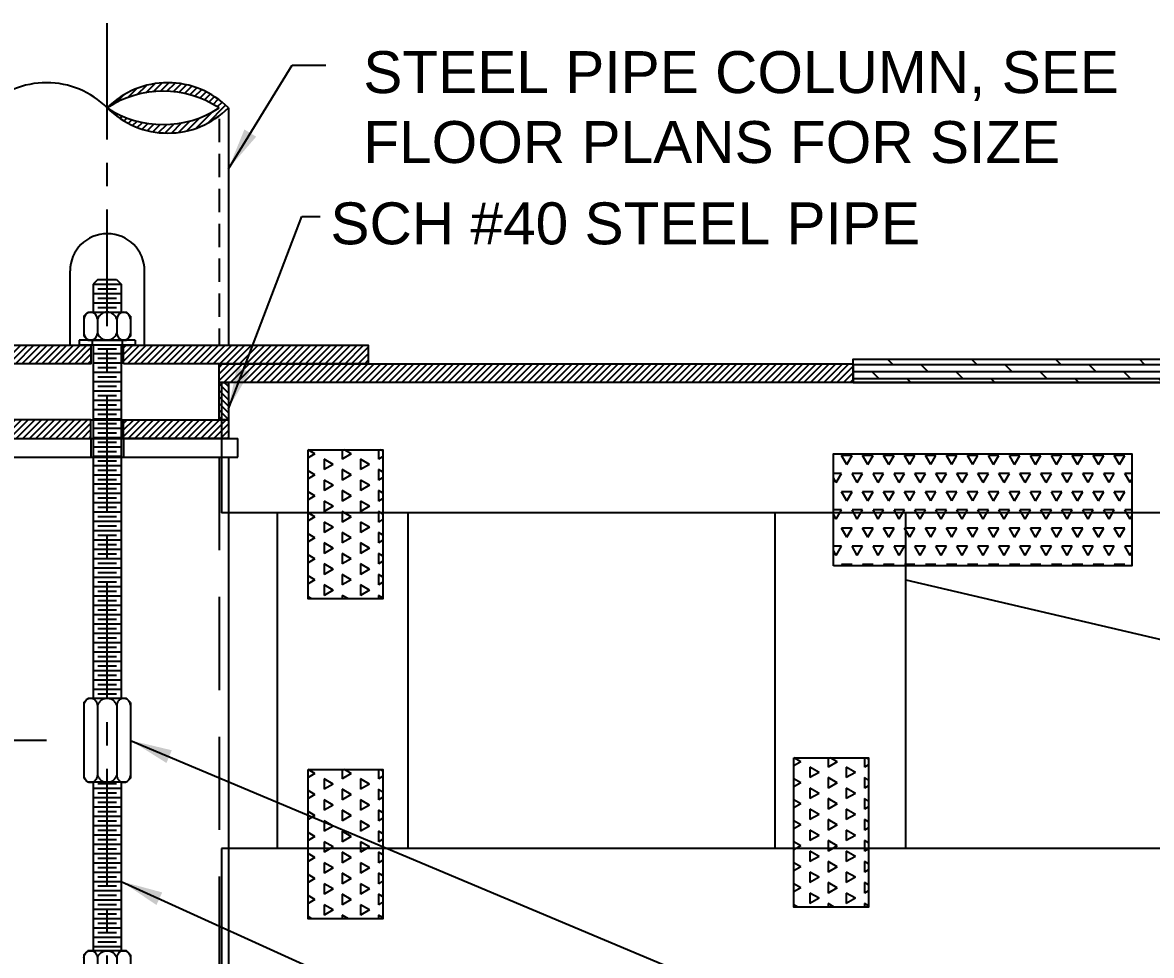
# Model space of a CAD drawing. Header units: inches. Extents: x -1316 to 22433, y -200 to 8737.
# Drawn here: x 1903.42 to 1933.68, y 713.9 to 738.92 of the extents above; entities that cross this region are included whole.
import ezdxf

# ---------------------------------------------------------------- set-up
doc = ezdxf.new("R2010")
doc.units = ezdxf.units.IN
doc.header["$LTSCALE"] = 10
doc.header["$MEASUREMENT"] = 0
doc.header["$PDMODE"] = 34
doc.header["$PDSIZE"] = 18
for name, pattern in [('BENCHMARK DETAIL W FLOOR ADPTR-BWT$0$HIDDEN', [0.375, 0.25, -0.125]), ('CENTER', [2, 1.25, -0.25, 0.25, -0.25]), ('HIDDEN', [0.375, 0.25, -0.125])]:
    doc.linetypes.add(name, pattern=pattern)
doc.layers.get('0').update_dxf_attribs({"linetype": 'CONTINUOUS'})
doc.layers.get('DefPoints').update_dxf_attribs({"linetype": 'CONTINUOUS'})
for name, color, linetype in [('A-', 1, 'CONTINUOUS'), ('S-DIMS', 4, 'CONTINUOUS'), ('S-FLOR', 7, 'CONTINUOUS'), ('S-HATCH', 5, 'CONTINUOUS'), ('S-HDWR', 104, 'CONTINUOUS'), ('S-PLATE', 190, 'CONTINUOUS'), ('S-TXT', 222, 'CONTINUOUS')]:
    doc.layers.add(name, color=color, linetype=linetype)
doc.styles.add('style1', font='arial.ttf')
doc.dimstyles.new('1', dxfattribs={"dimtxt": 1.125, "dimasz": 1.125, "dimexe": 0.18, "dimexo": 1, "dimgap": 1, "dimtad": 0, "dimtih": 1, "dimtoh": 1, "dimdec": 4, "dimrnd": 1, "dimzin": 0, "dimdsep": 46, "dimlunit": 4, "dimtxsty": 'style1', "dimcen": 0.09, "dimadec": 0, "dimazin": 0, "dimtfac": 1, "dimtdec": 4, "dimtix": 1, "dimtofl": 0, "dimtmove": 2, "dimatfit": 3, "dimfxl": 1, "dimtolj": 1, "dimtzin": 0, "dimarcsym": 0})
pattern_1 = [(45, (943.68089, -149.69595), (-0.088388348, 0.088388348), [])]
pattern_2 = [(45, (942.76299, -123.29108), (-0.088388348, 0.088388348), [])]

# ---------------------------------------------------------------- blocks, each defined once
blk = doc.blocks.new('BENCHMARK DETAIL W FLOOR ADPTR-BWT$0$3-4WASSV')
for p, q in [((-0.75, 0.134), (0.75, 0.134)), ((-0.75, 0.134), (-0.75, 0)), ((-0.75, 0), (0.75, 0)), ((-0.406, 0.134), (-0.406, 0)), ((0.406, 0.134), (0.406, 0)), ((0.75, 0.134), (0.75, 0))]:
    blk.add_line(p, q)
blk = doc.blocks.new('*D681')
at = {"layer": 'DefPoints', "color": 0, "transparency": 16777216}
for p in [(-3.816, 6.526), (-0.625, 6.526), (-0.375, -0.5)]:
    blk.add_point(p, dxfattribs=at)
at = {"layer": 'S-DIMS', "color": 0, "lineweight": -2, "transparency": 16777216}
for p, q in [((-1.625, 6.526), (-3.996, 6.526)), ((-3.816, 0.625), (-3.816, 5.401)), ((-1.375, -0.5), (-3.996, -0.5))]:
    blk.add_line(p, q, dxfattribs=at)
at = {"layer": 'S-DIMS', "color": 0, "transparency": 16777216}
for points in [[(-4.003, 5.401), (-3.628, 5.401), (-3.816, 6.526)], [(-4.003, 0.625), (-3.628, 0.625), (-3.816, -0.5)]]:
    blk.add_solid(points, dxfattribs=at)
blk = doc.blocks.new('BENCHMARK DETAIL W FLOOR ADPTR-BWT$0$3-4NUTSV')
for p, q in [((-0.625, 0.643), (-0.518, 0.75)), ((-0.625, 0.643), (-0.625, 0.107)), ((-0.518, 0.75), (0.518, 0.75)), ((0.625, 0.643), (0.518, 0.75)), ((0.625, 0.643), (0.625, 0.107)), ((-0.259, 0.567), (-0.259, 0.183)), ((0.259, 0.567), (0.259, 0.183)), ((-0.625, 0.107), (-0.518, 0)), ((-0.518, 0), (0.518, 0)), ((0.625, 0.107), (0.518, 0))]:
    blk.add_line(p, q)
for centre, radius, start, end in [((-0.442, 0.567), 0.183, 0, 180), ((0, 0.475), 0.275, 19.4712, 160.5288), ((0.442, 0.567), 0.183, 0, 180), ((-0.442, 0.183), 0.183, 180, 0), ((0, 0.275), 0.275, 199.4712, 340.5288), ((0.442, 0.183), 0.183, 180, 0)]:
    blk.add_arc(centre, radius, start, end)
blk = doc.blocks.new('BOX')
blk.add_lwpolyline([(0, 0), (1, 0), (1, 1), (0, 1)], close=True)
blk = doc.blocks.new('*X509')
at = {"color": 0}
for p, q in [((586.528, -102.391), (586.421, -102.206)), ((586.528, -102.391), (586.634, -102.206)), ((587.09, -102.391), (586.983, -102.206)), ((587.09, -102.391), (587.197, -102.206)), ((587.653, -102.391), (587.546, -102.206)), ((587.653, -102.391), (587.759, -102.206)), ((588.215, -102.391), (588.108, -102.206)), ((588.215, -102.391), (588.322, -102.206)), ((588.778, -102.391), (588.671, -102.206)), ((588.778, -102.391), (588.884, -102.206)), ((589.34, -102.391), (589.233, -102.206)), ((589.34, -102.391), (589.447, -102.206)), ((589.903, -102.391), (589.796, -102.206)), ((589.903, -102.391), (590.009, -102.206)), ((590.419, -102.312), (590.358, -102.206)), ((586.809, -102.879), (586.668, -102.635)), ((586.668, -102.635), (586.949, -102.635)), ((586.809, -102.879), (586.949, -102.635)), ((587.371, -102.879), (587.231, -102.635)), ((587.231, -102.635), (587.512, -102.635)), ((587.371, -102.879), (587.512, -102.635)), ((587.934, -102.879), (587.793, -102.635)), ((587.793, -102.635), (588.074, -102.635)), ((587.934, -102.879), (588.074, -102.635)), ((588.496, -102.879), (588.356, -102.635)), ((588.356, -102.635), (588.637, -102.635)), ((588.496, -102.879), (588.637, -102.635)), ((589.059, -102.879), (588.918, -102.635)), ((588.918, -102.635), (589.199, -102.635)), ((589.059, -102.879), (589.199, -102.635)), ((589.621, -102.879), (589.481, -102.635)), ((589.481, -102.635), (589.762, -102.635)), ((589.621, -102.879), (589.762, -102.635)), ((590.184, -102.879), (590.043, -102.635)), ((590.043, -102.635), (590.324, -102.635)), ((590.184, -102.879), (590.324, -102.635)), ((586.419, -103.122), (586.668, -103.122)), ((586.528, -103.366), (586.419, -103.178)), ((586.528, -103.366), (586.668, -103.122)), ((587.09, -103.366), (586.949, -103.122)), ((586.949, -103.122), (587.231, -103.122)), ((587.09, -103.366), (587.231, -103.122)), ((587.653, -103.366), (587.512, -103.122)), ((587.512, -103.122), (587.793, -103.122)), ((587.653, -103.366), (587.793, -103.122)), ((588.215, -103.366), (588.074, -103.122)), ((588.074, -103.122), (588.356, -103.122)), ((588.215, -103.366), (588.356, -103.122)), ((588.778, -103.366), (588.637, -103.122)), ((588.637, -103.122), (588.918, -103.122)), ((588.778, -103.366), (588.918, -103.122)), ((589.34, -103.366), (589.199, -103.122)), ((589.199, -103.122), (589.481, -103.122)), ((589.34, -103.366), (589.481, -103.122)), ((589.903, -103.366), (589.762, -103.122)), ((589.762, -103.122), (590.043, -103.122)), ((589.903, -103.366), (590.043, -103.122)), ((590.419, -103.287), (590.324, -103.122)), ((590.324, -103.122), (590.419, -103.122)), ((586.809, -103.853), (586.668, -103.609)), ((586.668, -103.609), (586.949, -103.609)), ((586.809, -103.853), (586.949, -103.609)), ((587.371, -103.853), (587.231, -103.609)), ((587.231, -103.609), (587.512, -103.609)), ((587.371, -103.853), (587.512, -103.609)), ((587.934, -103.853), (587.793, -103.609)), ((587.793, -103.609), (588.074, -103.609)), ((587.934, -103.853), (588.074, -103.609)), ((588.496, -103.853), (588.356, -103.609)), ((588.356, -103.609), (588.637, -103.609)), ((588.496, -103.853), (588.637, -103.609)), ((589.059, -103.853), (588.918, -103.609)), ((588.918, -103.609), (589.199, -103.609)), ((589.059, -103.853), (589.199, -103.609)), ((589.621, -103.853), (589.481, -103.609)), ((589.481, -103.609), (589.762, -103.609)), ((589.621, -103.853), (589.762, -103.609)), ((590.184, -103.853), (590.043, -103.609)), ((590.043, -103.609), (590.324, -103.609)), ((590.184, -103.853), (590.324, -103.609)), ((586.419, -104.096), (586.668, -104.096)), ((586.605, -104.206), (586.668, -104.096)), ((587.013, -104.206), (586.949, -104.096)), ((586.949, -104.096), (587.231, -104.096)), ((587.167, -104.206), (587.231, -104.096)), ((587.575, -104.206), (587.512, -104.096)), ((587.512, -104.096), (587.793, -104.096)), ((587.73, -104.206), (587.793, -104.096)), ((588.138, -104.206), (588.074, -104.096)), ((588.074, -104.096), (588.356, -104.096)), ((588.292, -104.206), (588.356, -104.096)), ((588.7, -104.206), (588.637, -104.096)), ((588.637, -104.096), (588.918, -104.096)), ((588.855, -104.206), (588.918, -104.096)), ((589.263, -104.206), (589.199, -104.096)), ((589.199, -104.096), (589.481, -104.096)), ((589.417, -104.206), (589.481, -104.096)), ((589.825, -104.206), (589.762, -104.096)), ((589.762, -104.096), (590.043, -104.096)), ((589.98, -104.206), (590.043, -104.096)), ((590.388, -104.206), (590.324, -104.096)), ((590.324, -104.096), (590.419, -104.096)), ((586.45, -104.206), (586.419, -104.153))]:
    blk.add_line(p, q, dxfattribs=at)
blk = doc.blocks.new('*X510')
at = {"color": 0}
for p, q in [((579.778, -101.417), (579.637, -101.174)), ((579.637, -101.174), (579.918, -101.174)), ((579.778, -101.417), (579.918, -101.174)), ((580.34, -101.417), (580.199, -101.174)), ((580.199, -101.174), (580.481, -101.174)), ((580.34, -101.417), (580.481, -101.174)), ((580.903, -101.417), (580.762, -101.174)), ((580.762, -101.174), (581.043, -101.174)), ((580.903, -101.417), (581.043, -101.174)), ((581.465, -101.417), (581.324, -101.174)), ((581.324, -101.174), (581.606, -101.174)), ((581.465, -101.417), (581.606, -101.174)), ((582.028, -101.417), (581.887, -101.174)), ((581.887, -101.174), (582.168, -101.174)), ((582.028, -101.417), (582.168, -101.174)), ((582.59, -101.417), (582.449, -101.174)), ((582.449, -101.174), (582.731, -101.174)), ((582.59, -101.417), (582.731, -101.174)), ((583.153, -101.417), (583.012, -101.174)), ((583.012, -101.174), (583.293, -101.174)), ((583.153, -101.417), (583.293, -101.174)), ((583.715, -101.417), (583.574, -101.174)), ((583.574, -101.174), (583.856, -101.174)), ((583.715, -101.417), (583.856, -101.174)), ((584.278, -101.417), (584.137, -101.174)), ((584.137, -101.174), (584.418, -101.174)), ((584.278, -101.417), (584.418, -101.174)), ((584.84, -101.417), (584.699, -101.174)), ((584.699, -101.174), (584.981, -101.174)), ((584.84, -101.417), (584.981, -101.174)), ((585.403, -101.417), (585.262, -101.174)), ((585.262, -101.174), (585.543, -101.174)), ((585.403, -101.417), (585.543, -101.174)), ((585.965, -101.417), (585.824, -101.174)), ((585.824, -101.174), (586.106, -101.174)), ((585.965, -101.417), (586.106, -101.174)), ((586.528, -101.417), (586.387, -101.174)), ((586.387, -101.174), (586.668, -101.174)), ((586.528, -101.417), (586.668, -101.174)), ((587.09, -101.417), (586.949, -101.174)), ((586.949, -101.174), (587.231, -101.174)), ((587.09, -101.417), (587.231, -101.174)), ((579.445, -101.661), (579.637, -101.661)), ((579.496, -101.904), (579.637, -101.661)), ((580.059, -101.904), (579.918, -101.661)), ((579.918, -101.661), (580.199, -101.661)), ((580.059, -101.904), (580.199, -101.661)), ((580.621, -101.904), (580.481, -101.661)), ((580.481, -101.661), (580.762, -101.661)), ((580.621, -101.904), (580.762, -101.661)), ((581.184, -101.904), (581.043, -101.661)), ((581.043, -101.661), (581.324, -101.661)), ((581.184, -101.904), (581.324, -101.661)), ((581.746, -101.904), (581.606, -101.661)), ((581.606, -101.661), (581.887, -101.661)), ((581.746, -101.904), (581.887, -101.661)), ((582.309, -101.904), (582.168, -101.661)), ((582.168, -101.661), (582.449, -101.661)), ((582.309, -101.904), (582.449, -101.661)), ((582.871, -101.904), (582.731, -101.661)), ((582.731, -101.661), (583.012, -101.661)), ((582.871, -101.904), (583.012, -101.661)), ((583.434, -101.904), (583.293, -101.661)), ((583.293, -101.661), (583.574, -101.661)), ((583.434, -101.904), (583.574, -101.661)), ((583.996, -101.904), (583.856, -101.661)), ((583.856, -101.661), (584.137, -101.661)), ((583.996, -101.904), (584.137, -101.661)), ((584.559, -101.904), (584.418, -101.661)), ((584.418, -101.661), (584.699, -101.661)), ((584.559, -101.904), (584.699, -101.661)), ((585.121, -101.904), (584.981, -101.661)), ((584.981, -101.661), (585.262, -101.661)), ((585.121, -101.904), (585.262, -101.661)), ((585.684, -101.904), (585.543, -101.661)), ((585.543, -101.661), (585.824, -101.661)), ((585.684, -101.904), (585.824, -101.661)), ((586.246, -101.904), (586.106, -101.661)), ((586.106, -101.661), (586.387, -101.661)), ((586.246, -101.904), (586.387, -101.661)), ((586.809, -101.904), (586.668, -101.661)), ((586.668, -101.661), (586.949, -101.661)), ((586.809, -101.904), (586.949, -101.661)), ((587.371, -101.904), (587.231, -101.661)), ((587.231, -101.661), (587.445, -101.661)), ((579.496, -101.904), (579.445, -101.816)), ((587.371, -101.904), (587.445, -101.776)), ((579.778, -102.391), (579.637, -102.148)), ((579.637, -102.148), (579.918, -102.148)), ((579.778, -102.391), (579.918, -102.148)), ((580.34, -102.391), (580.199, -102.148)), ((580.199, -102.148), (580.481, -102.148)), ((580.34, -102.391), (580.481, -102.148)), ((580.903, -102.391), (580.762, -102.148)), ((580.762, -102.148), (581.043, -102.148)), ((580.903, -102.391), (581.043, -102.148)), ((581.465, -102.391), (581.324, -102.148)), ((581.324, -102.148), (581.606, -102.148)), ((581.465, -102.391), (581.606, -102.148)), ((582.028, -102.391), (581.887, -102.148)), ((581.887, -102.148), (582.168, -102.148)), ((582.028, -102.391), (582.168, -102.148)), ((582.59, -102.391), (582.449, -102.148)), ((582.449, -102.148), (582.731, -102.148)), ((582.59, -102.391), (582.731, -102.148)), ((583.153, -102.391), (583.012, -102.148)), ((583.012, -102.148), (583.293, -102.148)), ((583.153, -102.391), (583.293, -102.148)), ((583.715, -102.391), (583.574, -102.148)), ((583.574, -102.148), (583.856, -102.148)), ((583.715, -102.391), (583.856, -102.148)), ((584.278, -102.391), (584.137, -102.148)), ((584.137, -102.148), (584.418, -102.148)), ((584.278, -102.391), (584.418, -102.148)), ((584.84, -102.391), (584.699, -102.148)), ((584.699, -102.148), (584.981, -102.148)), ((584.84, -102.391), (584.981, -102.148)), ((585.403, -102.391), (585.262, -102.148)), ((585.262, -102.148), (585.543, -102.148)), ((585.403, -102.391), (585.543, -102.148)), ((585.965, -102.391), (585.824, -102.148)), ((585.824, -102.148), (586.106, -102.148)), ((585.965, -102.391), (586.106, -102.148)), ((586.528, -102.391), (586.387, -102.148)), ((586.387, -102.148), (586.668, -102.148)), ((586.528, -102.391), (586.668, -102.148)), ((587.09, -102.391), (586.949, -102.148)), ((586.949, -102.148), (587.231, -102.148)), ((587.09, -102.391), (587.231, -102.148)), ((579.445, -102.635), (579.637, -102.635)), ((579.496, -102.879), (579.445, -102.791)), ((579.496, -102.879), (579.637, -102.635)), ((580.059, -102.879), (579.918, -102.635)), ((579.918, -102.635), (580.199, -102.635)), ((580.059, -102.879), (580.199, -102.635)), ((580.621, -102.879), (580.481, -102.635)), ((580.481, -102.635), (580.762, -102.635)), ((580.621, -102.879), (580.762, -102.635)), ((581.184, -102.879), (581.043, -102.635)), ((581.043, -102.635), (581.324, -102.635)), ((581.184, -102.879), (581.324, -102.635)), ((581.746, -102.879), (581.606, -102.635)), ((581.606, -102.635), (581.887, -102.635)), ((581.746, -102.879), (581.887, -102.635)), ((582.309, -102.879), (582.168, -102.635)), ((582.168, -102.635), (582.449, -102.635)), ((582.309, -102.879), (582.449, -102.635)), ((582.871, -102.879), (582.731, -102.635)), ((582.731, -102.635), (583.012, -102.635)), ((582.871, -102.879), (583.012, -102.635)), ((583.434, -102.879), (583.293, -102.635)), ((583.293, -102.635), (583.574, -102.635)), ((583.434, -102.879), (583.574, -102.635)), ((583.996, -102.879), (583.856, -102.635)), ((583.856, -102.635), (584.137, -102.635)), ((583.996, -102.879), (584.137, -102.635)), ((584.559, -102.879), (584.418, -102.635)), ((584.418, -102.635), (584.699, -102.635)), ((584.559, -102.879), (584.699, -102.635)), ((585.121, -102.879), (584.981, -102.635)), ((584.981, -102.635), (585.262, -102.635)), ((585.121, -102.879), (585.262, -102.635)), ((585.684, -102.879), (585.543, -102.635)), ((585.543, -102.635), (585.824, -102.635)), ((585.684, -102.879), (585.824, -102.635)), ((586.246, -102.879), (586.106, -102.635)), ((586.106, -102.635), (586.387, -102.635)), ((586.246, -102.879), (586.387, -102.635)), ((586.809, -102.879), (586.668, -102.635)), ((586.668, -102.635), (586.949, -102.635)), ((586.809, -102.879), (586.949, -102.635)), ((587.371, -102.879), (587.231, -102.635)), ((587.231, -102.635), (587.445, -102.635)), ((587.371, -102.879), (587.445, -102.75)), ((579.778, -103.366), (579.637, -103.122)), ((579.637, -103.122), (579.918, -103.122)), ((579.778, -103.366), (579.918, -103.122)), ((580.34, -103.366), (580.199, -103.122)), ((580.199, -103.122), (580.481, -103.122)), ((580.34, -103.366), (580.481, -103.122)), ((580.903, -103.366), (580.762, -103.122)), ((580.762, -103.122), (581.043, -103.122)), ((580.903, -103.366), (581.043, -103.122)), ((581.465, -103.366), (581.324, -103.122)), ((581.324, -103.122), (581.606, -103.122)), ((581.465, -103.366), (581.606, -103.122)), ((582.028, -103.366), (581.887, -103.122)), ((581.887, -103.122), (582.168, -103.122)), ((582.028, -103.366), (582.168, -103.122)), ((582.59, -103.366), (582.449, -103.122)), ((582.449, -103.122), (582.731, -103.122)), ((582.59, -103.366), (582.731, -103.122)), ((583.153, -103.366), (583.012, -103.122)), ((583.012, -103.122), (583.293, -103.122)), ((583.153, -103.366), (583.293, -103.122)), ((583.715, -103.366), (583.574, -103.122)), ((583.574, -103.122), (583.856, -103.122)), ((583.715, -103.366), (583.856, -103.122)), ((584.278, -103.366), (584.137, -103.122)), ((584.137, -103.122), (584.418, -103.122)), ((584.278, -103.366), (584.418, -103.122)), ((584.84, -103.366), (584.699, -103.122)), ((584.699, -103.122), (584.981, -103.122)), ((584.84, -103.366), (584.981, -103.122)), ((585.403, -103.366), (585.262, -103.122)), ((585.262, -103.122), (585.543, -103.122)), ((585.403, -103.366), (585.543, -103.122)), ((585.965, -103.366), (585.824, -103.122)), ((585.824, -103.122), (586.106, -103.122)), ((585.965, -103.366), (586.106, -103.122)), ((586.528, -103.366), (586.387, -103.122)), ((586.387, -103.122), (586.668, -103.122)), ((586.528, -103.366), (586.668, -103.122)), ((587.09, -103.366), (586.949, -103.122)), ((586.949, -103.122), (587.231, -103.122)), ((587.09, -103.366), (587.231, -103.122)), ((579.445, -103.609), (579.637, -103.609)), ((579.496, -103.853), (579.445, -103.765)), ((579.496, -103.853), (579.637, -103.609)), ((580.059, -103.853), (579.918, -103.609)), ((579.918, -103.609), (580.199, -103.609)), ((580.059, -103.853), (580.199, -103.609)), ((580.621, -103.853), (580.481, -103.609)), ((580.481, -103.609), (580.762, -103.609)), ((580.621, -103.853), (580.762, -103.609)), ((581.184, -103.853), (581.043, -103.609)), ((581.043, -103.609), (581.324, -103.609)), ((581.184, -103.853), (581.324, -103.609)), ((581.746, -103.853), (581.606, -103.609)), ((581.606, -103.609), (581.887, -103.609)), ((581.746, -103.853), (581.887, -103.609)), ((582.309, -103.853), (582.168, -103.609)), ((582.168, -103.609), (582.449, -103.609)), ((582.309, -103.853), (582.449, -103.609)), ((582.871, -103.853), (582.731, -103.609)), ((582.731, -103.609), (583.012, -103.609)), ((582.871, -103.853), (583.012, -103.609)), ((583.434, -103.853), (583.293, -103.609)), ((583.293, -103.609), (583.574, -103.609)), ((583.434, -103.853), (583.574, -103.609)), ((583.996, -103.853), (583.856, -103.609)), ((583.856, -103.609), (584.137, -103.609)), ((583.996, -103.853), (584.137, -103.609)), ((584.559, -103.853), (584.418, -103.609)), ((584.418, -103.609), (584.699, -103.609)), ((584.559, -103.853), (584.699, -103.609)), ((585.121, -103.853), (584.981, -103.609)), ((584.981, -103.609), (585.262, -103.609)), ((585.121, -103.853), (585.262, -103.609)), ((585.684, -103.853), (585.543, -103.609)), ((585.543, -103.609), (585.824, -103.609)), ((585.684, -103.853), (585.824, -103.609)), ((586.246, -103.853), (586.106, -103.609)), ((586.106, -103.609), (586.387, -103.609)), ((586.246, -103.853), (586.387, -103.609)), ((586.809, -103.853), (586.668, -103.609)), ((586.668, -103.609), (586.949, -103.609)), ((586.809, -103.853), (586.949, -103.609)), ((587.371, -103.853), (587.231, -103.609)), ((587.231, -103.609), (587.445, -103.609)), ((587.371, -103.853), (587.445, -103.724)), ((579.659, -104.135), (579.637, -104.096)), ((579.637, -104.096), (579.918, -104.096)), ((579.896, -104.135), (579.918, -104.096)), ((580.222, -104.135), (580.199, -104.096)), ((580.199, -104.096), (580.481, -104.096)), ((580.458, -104.135), (580.481, -104.096)), ((580.784, -104.135), (580.762, -104.096)), ((580.762, -104.096), (581.043, -104.096)), ((581.021, -104.135), (581.043, -104.096)), ((581.347, -104.135), (581.324, -104.096)), ((581.324, -104.096), (581.606, -104.096)), ((581.583, -104.135), (581.606, -104.096)), ((581.909, -104.135), (581.887, -104.096)), ((581.887, -104.096), (582.168, -104.096)), ((582.146, -104.135), (582.168, -104.096)), ((582.472, -104.135), (582.449, -104.096)), ((582.449, -104.096), (582.731, -104.096)), ((582.708, -104.135), (582.731, -104.096)), ((583.034, -104.135), (583.012, -104.096)), ((583.012, -104.096), (583.293, -104.096)), ((583.271, -104.135), (583.293, -104.096)), ((583.597, -104.135), (583.574, -104.096)), ((583.574, -104.096), (583.856, -104.096)), ((583.833, -104.135), (583.856, -104.096)), ((584.159, -104.135), (584.137, -104.096)), ((584.137, -104.096), (584.418, -104.096)), ((584.396, -104.135), (584.418, -104.096)), ((584.722, -104.135), (584.699, -104.096)), ((584.699, -104.096), (584.981, -104.096)), ((584.958, -104.135), (584.981, -104.096)), ((585.284, -104.135), (585.262, -104.096)), ((585.262, -104.096), (585.543, -104.096)), ((585.521, -104.135), (585.543, -104.096)), ((585.847, -104.135), (585.824, -104.096)), ((585.824, -104.096), (586.106, -104.096)), ((586.083, -104.135), (586.106, -104.096)), ((586.409, -104.135), (586.387, -104.096)), ((586.387, -104.096), (586.668, -104.096)), ((586.646, -104.135), (586.668, -104.096)), ((586.972, -104.135), (586.949, -104.096)), ((586.949, -104.096), (587.231, -104.096)), ((587.208, -104.135), (587.231, -104.096))]:
    blk.add_line(p, q, dxfattribs=at)
blk = doc.blocks.new('FLOOR')
at = {"layer": 'S-FLOR'}
for p, q in [((36.7, 0), (6.125, 0)), ((6.125, 0), (6.125, -3.5)), ((37.457, -3.5), (6.125, -3.5)), ((7.625, -3.5), (7.625, -12.5)), ((11.125, -3.5), (11.125, -12.5)), ((20.974, -12.5), (20.974, -3.5)), ((24.474, -12.5), (24.474, -3.5)), ((24.474, -5.297), (34.247, -7.58)), ((33.132, -12.5), (6.125, -12.5)), ((6.125, -12.5), (6.125, -16))]:
    blk.add_line(p, q, dxfattribs=at)
at = {"layer": 'S-HATCH', "extrusion": (0, 0, -1), "zscale": -1, "rotation": 270}
for p in [(93.757, 584.612), (80.729, 576.35), (93.757, 576.038)]:
    blk.add_blockref('*X509', p, dxfattribs=at)
at = {"layer": 'S-HATCH', "extrusion": (0, 0, -1), "zscale": -1}
blk.add_blockref('*X510', (-609.984, 99.216), dxfattribs=at)
at = {"layer": 'S-PLATE', "extrusion": (0, 0, -1)}
for p, xscale, yscale, zscale, rotation in [((-8.45, -1.807), 2, 4, -2, 180), ((-22.539, -4.919), 3, 8, -3, 90), ((-21.478, -10.069), 2, 4, -2, 180), ((-8.45, -10.381), 2, 4, -2, 180)]:
    blk.add_blockref('BOX', p, dxfattribs=dict(at, xscale=xscale, yscale=yscale, zscale=zscale, rotation=rotation))
blk = doc.blocks.new('CRLSP WITH POLE')
blk.add_line((-0.375, 18.759), (0.375, 18.759))
blk.add_line((-0.375, 18.759), (0.375, 18.759))
at = {"layer": 'S-HATCH'}
for p, q in [((-0.375, 18.509), (0.375, 18.509)), ((-0.375, 18.509), (0.375, 18.509)), ((-0.25, 18.634), (0.25, 18.634)), ((-0.375, 18.259), (0.375, 18.259)), ((-0.375, 18.259), (0.375, 18.259)), ((-0.25, 18.384), (0.25, 18.384)), ((-0.25, 18.134), (0.25, 18.134)), ((-0.25, 17.02605), (0.25, 17.02605)), ((-0.375, 16.90105), (0.375, 16.90105)), ((-0.375, 16.90105), (0.375, 16.90105)), ((-0.375, 16.65105), (0.375, 16.65105)), ((-0.375, 16.65105), (0.375, 16.65105)), ((-0.25, 16.77605), (0.25, 16.77605)), ((-0.375, 16.40105), (0.375, 16.40105)), ((-0.375, 16.40105), (0.375, 16.40105)), ((-0.25, 16.52605), (0.25, 16.52605)), ((-0.375, 16.15105), (0.375, 16.15105)), ((-0.375, 16.15105), (0.375, 16.15105)), ((-0.25, 16.27605), (0.25, 16.27605)), ((-0.375, 15.90105), (0.375, 15.90105)), ((-0.375, 15.90105), (0.375, 15.90105)), ((-0.25, 16.02605), (0.25, 16.02605)), ((-0.25, 15.77605), (0.25, 15.77605)), ((-0.375, 15.65105), (0.375, 15.65105)), ((-0.375, 15.65105), (0.375, 15.65105)), ((-0.25, 15.52605), (0.25, 15.52605)), ((-0.375, 15.40105), (0.375, 15.40105)), ((-0.375, 15.40105), (0.375, 15.40105)), ((-0.375, 15.15105), (0.375, 15.15105)), ((-0.375, 15.15105), (0.375, 15.15105)), ((-0.25, 15.27605), (0.25, 15.27605)), ((-0.375, 14.90105), (0.375, 14.90105)), ((-0.375, 14.90105), (0.375, 14.90105)), ((-0.25, 15.02605), (0.25, 15.02605)), ((-0.375, 14.65105), (0.375, 14.65105)), ((-0.375, 14.65105), (0.375, 14.65105)), ((-0.25, 14.77605), (0.25, 14.77605)), ((-0.375, 14.40105), (0.375, 14.40105)), ((-0.375, 14.40105), (0.375, 14.40105)), ((-0.25, 14.52605), (0.25, 14.52605)), ((-0.25, 14.27605), (0.25, 14.27605)), ((-0.375, 14.15105), (0.375, 14.15105)), ((-0.375, 14.15105), (0.375, 14.15105)), ((-0.25, 14.02605), (0.25, 14.02605)), ((-0.375, 13.90105), (0.375, 13.90105)), ((-0.375, 13.90105), (0.375, 13.90105)), ((-0.375, 13.65105), (0.375, 13.65105)), ((-0.375, 13.65105), (0.375, 13.65105)), ((-0.25, 13.77605), (0.25, 13.77605)), ((-0.375, 13.40105), (0.375, 13.40105)), ((-0.375, 13.40105), (0.375, 13.40105)), ((-0.25, 13.52605), (0.25, 13.52605)), ((-0.375, 13.15105), (0.375, 13.15105)), ((-0.375, 13.15105), (0.375, 13.15105)), ((-0.25, 13.27605), (0.25, 13.27605)), ((-0.25, 13.02605), (0.25, 13.02605)), ((-0.375, 12.90105), (0.375, 12.90105)), ((-0.375, 12.90105), (0.375, 12.90105)), ((-0.25, 12.77605), (0.25, 12.77605)), ((-0.375, 12.65105), (0.375, 12.65105)), ((-0.375, 12.65105), (0.375, 12.65105)), ((-0.25, 12.52605), (0.25, 12.52605)), ((-0.375, 12.40105), (0.375, 12.40105)), ((-0.375, 12.40105), (0.375, 12.40105)), ((-0.375, 12.15105), (0.375, 12.15105)), ((-0.375, 12.15105), (0.375, 12.15105)), ((-0.25, 12.27605), (0.25, 12.27605)), ((-0.375, 11.90105), (0.375, 11.90105)), ((-0.375, 11.90105), (0.375, 11.90105)), ((-0.25, 12.02605), (0.25, 12.02605)), ((-0.375, 11.65105), (0.375, 11.65105)), ((-0.375, 11.65105), (0.375, 11.65105)), ((-0.25, 11.77605), (0.25, 11.77605)), ((-0.25, 11.52605), (0.25, 11.52605)), ((-0.375, 11.40105), (0.375, 11.40105)), ((-0.375, 11.40105), (0.375, 11.40105)), ((-0.25, 11.27605), (0.25, 11.27605)), ((-0.375, 11.15105), (0.375, 11.15105)), ((-0.375, 11.15105), (0.375, 11.15105)), ((-0.375, 10.90105), (0.375, 10.90105)), ((-0.375, 10.90105), (0.375, 10.90105)), ((-0.25, 11.02605), (0.25, 11.02605)), ((-0.375, 10.65105), (0.375, 10.65105)), ((-0.375, 10.65105), (0.375, 10.65105)), ((-0.25, 10.77605), (0.25, 10.77605)), ((-0.375, 10.40105), (0.375, 10.40105)), ((-0.375, 10.40105), (0.375, 10.40105)), ((-0.25, 10.52605), (0.25, 10.52605)), ((-0.375, 10.15105), (0.375, 10.15105)), ((-0.375, 10.15105), (0.375, 10.15105)), ((-0.25, 10.27605), (0.25, 10.27605)), ((-0.25, 10.02605), (0.25, 10.02605)), ((-0.375, 9.90105), (0.375, 9.90105)), ((-0.375, 9.90105), (0.375, 9.90105)), ((-0.25, 9.77605), (0.25, 9.77605)), ((-0.375, 9.65105), (0.375, 9.65105)), ((-0.375, 9.65105), (0.375, 9.65105)), ((-0.375, 9.40105), (0.375, 9.40105)), ((-0.375, 9.40105), (0.375, 9.40105)), ((-0.25, 9.52605), (0.25, 9.52605)), ((-0.375, 9.15105), (0.375, 9.15105)), ((-0.375, 9.15105), (0.375, 9.15105)), ((-0.25, 9.27605), (0.25, 9.27605)), ((-0.375, 8.90105), (0.375, 8.90105)), ((-0.375, 8.90105), (0.375, 8.90105)), ((-0.25, 9.02605), (0.25, 9.02605)), ((-0.375, 8.65105), (0.375, 8.65105)), ((-0.375, 8.65105), (0.375, 8.65105)), ((-0.25, 8.77605), (0.25, 8.77605)), ((-0.25, 8.52605), (0.25, 8.52605)), ((-0.375, 8.40105), (0.375, 8.40105)), ((-0.375, 8.40105), (0.375, 8.40105)), ((-0.25, 8.27605), (0.25, 8.27605)), ((-0.375, 8.15105), (0.375, 8.15105)), ((-0.375, 8.15105), (0.375, 8.15105)), ((-0.375, 7.90105), (0.375, 7.90105)), ((-0.375, 7.90105), (0.375, 7.90105)), ((-0.25, 8.02605), (0.25, 8.02605)), ((-0.25, 7.77605), (0.25, 7.77605)), ((-0.375, 5.24576), (0.375, 5.24576)), ((-0.375, 5.24576), (0.375, 5.24576)), ((-0.25, 5.37076), (0.25, 5.37076)), ((-0.375, 4.99576), (0.375, 4.99576)), ((-0.375, 4.99576), (0.375, 4.99576)), ((-0.25, 5.12076), (0.25, 5.12076)), ((-0.25, 4.87076), (0.25, 4.87076)), ((-0.375, 4.74576), (0.375, 4.74576)), ((-0.375, 4.74576), (0.375, 4.74576)), ((-0.25, 4.62076), (0.25, 4.62076)), ((-0.375, 4.49576), (0.375, 4.49576)), ((-0.375, 4.49576), (0.375, 4.49576)), ((-0.375, 4.24576), (0.375, 4.24576)), ((-0.375, 4.24576), (0.375, 4.24576)), ((-0.25, 4.37076), (0.25, 4.37076)), ((-0.375, 3.99576), (0.375, 3.99576)), ((-0.375, 3.99576), (0.375, 3.99576)), ((-0.25, 4.12076), (0.25, 4.12076)), ((-0.375, 3.74576), (0.375, 3.74576)), ((-0.375, 3.74576), (0.375, 3.74576)), ((-0.25, 3.87076), (0.25, 3.87076)), ((-0.375, 3.49576), (0.375, 3.49576)), ((-0.375, 3.49576), (0.375, 3.49576)), ((-0.25, 3.62076), (0.25, 3.62076)), ((-0.25, 3.37076), (0.25, 3.37076)), ((-0.375, 3.24576), (0.375, 3.24576)), ((-0.375, 3.24576), (0.375, 3.24576)), ((-0.25, 3.12076), (0.25, 3.12076)), ((-0.375, 2.99576), (0.375, 2.99576)), ((-0.375, 2.99576), (0.375, 2.99576)), ((-0.375, 2.74576), (0.375, 2.74576)), ((-0.375, 2.74576), (0.375, 2.74576)), ((-0.25, 2.87076), (0.25, 2.87076)), ((-0.375, 2.49576), (0.375, 2.49576)), ((-0.375, 2.49576), (0.375, 2.49576)), ((-0.25, 2.62076), (0.25, 2.62076)), ((-0.375, 2.24576), (0.375, 2.24576)), ((-0.375, 2.24576), (0.375, 2.24576)), ((-0.25, 2.37076), (0.25, 2.37076)), ((-0.25, 2.12076), (0.25, 2.12076)), ((-0.375, 1.99576), (0.375, 1.99576)), ((-0.375, 1.99576), (0.375, 1.99576)), ((-0.25, 1.87076), (0.25, 1.87076)), ((-0.375, 1.74576), (0.375, 1.74576)), ((-0.25, 1.62076), (0.25, 1.62076)), ((-0.375, 1.49576), (0.375, 1.49576)), ((-0.375, 1.24576), (0.375, 1.24576)), ((-0.25, 1.37076), (0.25, 1.37076)), ((-0.375, 0.99576), (0.375, 0.99576)), ((-0.25, 1.12076), (0.25, 1.12076))]:
    blk.add_line(p, q, dxfattribs=at)
at = {"layer": 'S-HDWR'}
for p, q in [((-0.25, 18.884), (-0.375, 18.759)), ((-0.25, 18.884), (0.25, 18.884)), ((0.25, 18.884), (0.375, 18.759)), ((-0.375, 18.759), (-0.375, 18.009)), ((-0.375, 18.759), (0.375, 18.759)), ((0.375, 18.759), (0.375, 17.99632)), ((-0.375, 17.125), (-0.375, 7.65105)), ((0.375, 17.125), (0.375, 7.65105)), ((-0.375, 5.40105), (-0.375, 0.884)), ((0.375, 5.40105), (0.375, 0.884))]:
    blk.add_line(p, q, dxfattribs=at)
at = {"layer": 'S-HDWR', "linetype": 'HIDDEN'}
for p, q in [((-0.375, 15.25, -0.01563), (-0.375, 14.75, -0.01563)), ((0.375, 15.25, -0.01563), (0.375, 14.75, -0.01563))]:
    blk.add_line(p, q, dxfattribs=at)
at = {"layer": 'S-HDWR', "linetype": 'BENCHMARK DETAIL W FLOOR ADPTR-BWT$0$HIDDEN'}
for p, q in [((-0.625, 7.54381), (-0.51777, 7.65105)), ((0.51777, 7.65105), (-0.51777, 7.65105)), ((0.625, 7.54381), (0.51777, 7.65105)), ((-0.625, 7.54381), (-0.625, 5.50828)), ((-0.25888, 7.46799), (-0.25888, 5.5841)), ((0.25888, 7.46799), (0.25888, 5.5841)), ((0.625, 7.54381), (0.625, 5.50828)), ((-0.625, 5.50828), (-0.51777, 5.40105)), ((0.625, 5.50828), (0.51777, 5.40105)), ((0.51777, 5.40105), (-0.51777, 5.40105))]:
    blk.add_line(p, q, dxfattribs=at)
for centre, radius, start, end in [((-0.44194, 7.46799), 0.18306, 0, 180), ((0, 7.37646), 0.27459, 19.471221, 160.528779), ((0.44194, 7.46799), 0.18306, 0, 180), ((-0.44194, 5.5841), 0.18306, 180, 0), ((0, 5.67563), 0.27459, 199.471221, 340.528779), ((0.44194, 5.5841), 0.18306, 180, 0)]:
    blk.add_arc(centre, radius, start, end, dxfattribs=at)
at = {"layer": 'S-HDWR'}
blk.add_blockref('BENCHMARK DETAIL W FLOOR ADPTR-BWT$0$3-4NUTSV', (0, 17.259), dxfattribs=at)
at = {"layer": 'S-HDWR', "xscale": -1}
for name, p in [('BENCHMARK DETAIL W FLOOR ADPTR-BWT$0$3-4WASSV', (0, 17.125)), ('BENCHMARK DETAIL W FLOOR ADPTR-BWT$0$3-4NUTSV', (0, 0.134))]:
    blk.add_blockref(name, p, dxfattribs=at)
at = {"layer": 'S-DIMS'}
dim = blk.add_linear_dim(base=(-3.81552, 6.52605), p1=(-0.375, -0.5), p2=(-0.625, 6.52605), angle=90, text=' ', dimstyle='1', dxfattribs=at)
dim.commit()
dim.dimension.update_dxf_attribs({"geometry": '*D681', "text_midpoint": (-3.81552, -0.22815), "dimtype": 160})
at = {"layer": 'S-TXT', "annotation_type": 0, "has_hookline": 1, "hookline_direction": 0}
for points in [[(0.625, 6.52605), (20.56806, -1.86164), (21.54555, -1.86164)], [(0.375, 2.74576), (20.16076, -6.23776), (21.54555, -6.23776)]]:
    blk.add_leader(points, dimstyle='1', dxfattribs=at)
blk = doc.blocks.new('4 IN FLOOR ADAPTOR AND POLE')
at = {"layer": 'S-HATCH'}
h = blk.add_hatch(dxfattribs=at)
h.set_pattern_fill('ANSI31', color=256, style=0)
h.set_pattern_definition([(45, (944.68089, -149.69595), (-0.088388348, 0.088388348), [])])
edge = h.paths.add_edge_path(flags=17)
edge.add_arc((1.5, 9.156), 2.741, 236.8256, 303.1744)
edge.add_arc((1.5, 4.567), 2.741, 56.8256, 123.1744)
edge = h.paths.add_edge_path()
edge.add_arc((1.625, 5.246), 2.291, 44.8314, 135.1686)
edge.add_arc((1.625, 8.477), 2.291, 224.8314, 315.1686)
h = blk.add_hatch(dxfattribs=at)
h.set_pattern_fill('ANSI31', color=256, style=0)
h.set_pattern_definition(pattern_1)
h.paths.add_polyline_path([(-7, 0), (-7, 0.5), (-0.438, 0.5), (-0.438, 0)])
h = blk.add_hatch(dxfattribs=at)
h.set_pattern_fill('ANSI31', color=256, style=0)
h.set_pattern_definition(pattern_1)
h.paths.add_polyline_path([(0.437, 0), (0.437, 0.5), (7, 0.5), (7, 0)])
at = {"layer": 'S-HDWR'}
for p, q in [((3.25, 6.861), (3.25, 0.5)), ((-0.995, 0.5), (-0.995, 2.489)), ((1.005, 0.5), (1.005, 2.489)), ((-3.5, -2), (3.5, -2)), ((3.5, -2.5, -0.031), (3.5, -2, -0.031)), ((-3.5, -2.5), (3.5, -2.5)), ((3.25, -2.5), (3.25, -16.625))]:
    blk.add_line(p, q, dxfattribs=at)
at = {"layer": 'S-HDWR', "linetype": 'HIDDEN', "ltscale": 0.25}
blk.add_line((3, 6.569), (3, 0.5), dxfattribs=at)
at = {"layer": 'S-HDWR', "linetype": 'HIDDEN'}
for p, q in [((-0.438, -2, -0.016), (-0.438, -2.5, -0.016)), ((0.437, -2, -0.016), (0.437, -2.5, -0.016)), ((3, -2.5), (3, -16.625))]:
    blk.add_line(p, q, dxfattribs=at)
at = {"layer": 'S-HDWR'}
for points in [[(-7, 0), (-7, 0.5), (-0.438, 0.5), (-0.438, 0)], [(0.437, 0), (0.437, 0.5), (7, 0.5), (7, 0)]]:
    blk.add_lwpolyline(points, close=True, dxfattribs=at)
for centre, radius, start, end in [((-1.625, 5.246), 2.291, 44.8314, 135.1686), ((1.625, 5.246), 2.291, 44.8314, 135.1686), ((1.5, 4.567), 2.741, 56.8256, 123.1744), ((1.625, 8.477), 2.291, 224.8314, 315.1686), ((1.5, 9.156), 2.741, 236.8256, 303.1744), ((0.005, 2.489), 1, 0, 180)]:
    blk.add_arc(centre, radius, start, end, dxfattribs=at)
at = {"layer": 'S-TXT', "insert": (6.867, 8.384), "char_height": 1.125, "attachment_point": 1, "style": 'style1'}
blk.add_mtext('STEEL PIPE COLUMN, SEE\\PFLOOR PLANS FOR SIZE', dxfattribs=at)
at = {"layer": 'S-TXT', "annotation_type": 0, "has_hookline": 1, "hookline_direction": 0}
blk.add_leader([(3.25, 5.228), (4.957, 8.009), (5.867, 8.009)], dimstyle='1', dxfattribs=at)
blk = doc.blocks.new('32 IN TOP PLATE')
at = {"layer": 'S-HATCH'}
h = blk.add_hatch(dxfattribs=at)
h.set_pattern_fill('DOLMIT', color=256, scale=0.75, style=0)
h.set_pattern_definition([(180, (1e-13, 0), (0, 0.1875), []), (135, (1e-13, 0), (0.375, 0.375), [0.265165, -0.530331])])
h.paths.add_polyline_path([(20, 1.5), (20, 2.125), (33.735, 2.125), (33.895, 1.5)])
h = blk.add_hatch(dxfattribs=at)
h.set_pattern_fill('ANSI31', color=256, style=0)
h.set_pattern_definition(pattern_2)
h.paths.add_polyline_path([(3, 1.5), (3, 2), (20, 2), (20, 1.5)])
h = blk.add_hatch(dxfattribs=at)
h.set_pattern_fill('ANSI31', color=256, angle=90, style=0)
h.set_pattern_definition([(135, (943.76299, -123.29108), (-0.088388348, -0.088388348), [])])
h.paths.add_polyline_path([(3, 0.5), (3, 1.5), (3.25, 1.5), (3.25, 0.5)])
h = blk.add_hatch(dxfattribs=at)
h.set_pattern_fill('ANSI31', color=256, style=0)
h.set_pattern_definition(pattern_2)
h.paths.add_polyline_path([(-3.25, 0.5), (-3.25, 0), (-0.438, 0), (-0.438, 0.5)])
h = blk.add_hatch(dxfattribs=at)
h.set_pattern_fill('ANSI31', color=256, style=0)
h.set_pattern_definition(pattern_2)
h.paths.add_polyline_path([(0.438, 0), (0.438, 0.5), (3.25, 0.5), (3.25, 0)])
for points in [[(20, 2.125), (33.735, 2.125)], [(20, 1.5), (33.895, 1.5)]]:
    blk.add_lwpolyline(points)
at = {"layer": 'S-FLOR'}
blk.add_lwpolyline([(20, 1.5), (20, 2.125), (33.735, 2.125), (33.895, 1.5)], close=True, dxfattribs=at)
at = {"layer": 'S-HDWR'}
for points in [[(3, 1.5), (3, 2), (20, 2), (20, 1.5)], [(3, 0.5), (3, 1.5), (3.25, 1.5), (3.25, 0.5)], [(-3.25, 0.5), (-3.25, 0), (-0.438, 0), (-0.438, 0.5)], [(0.438, 0), (0.438, 0.5), (3.25, 0.5), (3.25, 0)]]:
    blk.add_lwpolyline(points, close=True, dxfattribs=at)
for points in [[(-0.438, 0.5), (0.438, 0.5)], [(-0.438, 0), (0.438, 0)]]:
    blk.add_lwpolyline(points, dxfattribs=at)
at = {"layer": 'S-TXT', "insert": (5.986, 6.328), "char_height": 1.125, "attachment_point": 1, "style": 'style1'}
blk.add_mtext('SCH #40 STEEL PIPE', dxfattribs=at)
at = {"layer": 'S-TXT', "annotation_type": 0, "has_hookline": 1, "hookline_direction": 0}
blk.add_leader([(3.25, 0.796), (5.221, 5.953), (5.707, 5.953)], dimstyle='1', dxfattribs=at)
blk = doc.blocks.new('*U680')
at = {"layer": 'S-HATCH', "linetype": 'CENTER', "ltscale": 0.25}
blk.add_lwpolyline([(5.836, -14.922), (5.836, 58.225)], dxfattribs=at)
at = {"layer": 'A-'}
for name, p in [('32 IN TOP PLATE', (5.837, 12.067)), ('4 IN FLOOR ADAPTOR AND POLE', (5.837, 14.067)), ('CRLSP WITH POLE', (5.837, -2.558)), ('FLOOR', (2.774, 13.567))]:
    blk.add_blockref(name, p, dxfattribs=at)

msp = doc.modelspace()

# ---------------------------------------------------------------- block references
at = {"layer": 'A-'}
msp.add_blockref('*U680', (1899.84725, 715.69895), dxfattribs=at)

doc.saveas('drawing.dxf')
